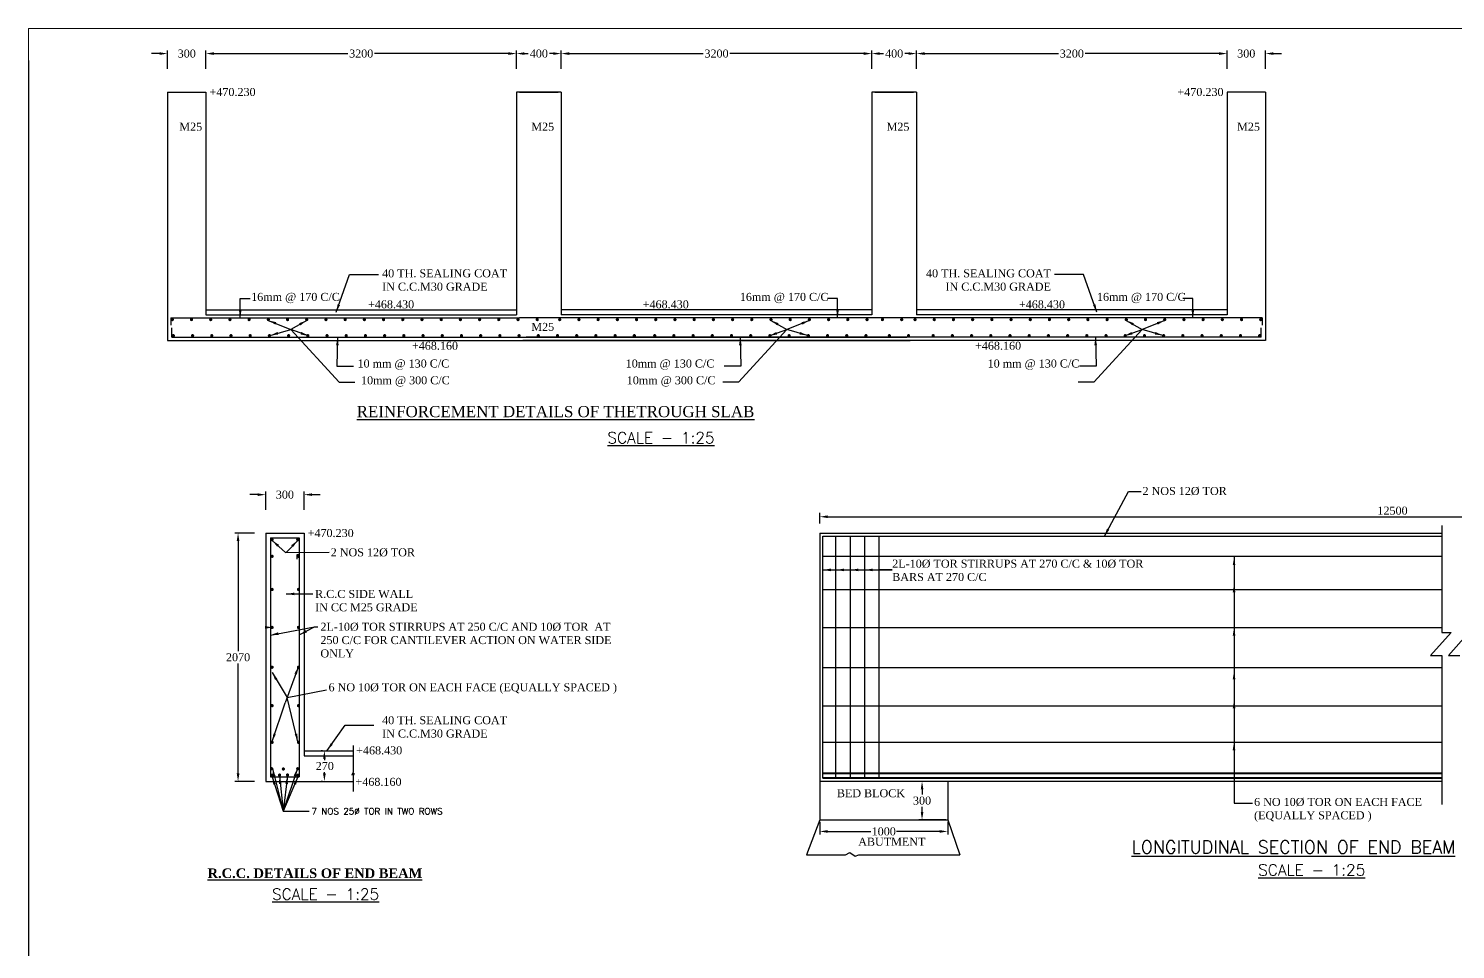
# Model space of a CAD drawing. Header units: millimetres. Extents: x 80 to 6605, y -565 to 2491.
# Drawn here: x 5589.1 to 6034.9, y -252.3 to 35.4 of the extents above; entities that cross this region are included whole.
import ezdxf

# ---------------------------------------------------------------- set-up
doc = ezdxf.new("R2010")
doc.units = ezdxf.units.MM
doc.layers.add('border', color=7, linetype='Continuous')
doc.styles.add('ROMANT', font='romant')
doc.styles.add('SIMPLEX', font='simplex.shx')
doc.styles.get("Standard").update_dxf_attribs({"font": 'times.ttf', "height": 2.5})
doc.styles.add('TIMES NEW ROMAN', font='times.ttf')
doc.styles.add('TNR_2.5', font='times.ttf', dxfattribs={"height": 2.5})
doc.dimstyles.new('ISO-25', dxfattribs={"dimtxt": 2.5, "dimasz": 2.5, "dimexe": 1.25, "dimexo": 0.625, "dimtad": 1, "dimlfac": 25, "dimtxsty": 'Standard', "dimcen": 2.5, "dimadec": 0, "dimazin": 0, "dimtfac": 1, "dimtmove": 0, "dimatfit": 3, "dimfxl": 1, "dimarcsym": 0})
doc.dimstyles.new('STYLE_ESH', dxfattribs={"dimtxt": 2.5, "dimasz": 2.5, "dimexe": 1, "dimexo": 0.625, "dimtad": 0, "dimtih": 1, "dimtoh": 1, "dimdec": 0, "dimlfac": 100, "dimzin": 9, "dimdsep": 46, "dimtxsty": 'TNR_2.5', "dimcen": 2.5, "dimadec": 0, "dimazin": 2, "dimtfac": 1, "dimtdec": 0, "dimtofl": 0, "dimtmove": 2, "dimatfit": 3, "dimfxl": 1, "dimarcsym": 0})

# ---------------------------------------------------------------- blocks, each defined once
blk = doc.blocks.new('*D170')
at = {"color": 0, "lineweight": -2, "transparency": 16777216}
for p, q in [((5836.28, -119.25), (5836.28, -115.85)), ((6194.18, -119.25), (6194.18, -115.85)), ((5838.78, -117.1), (6191.68, -117.1))]:
    blk.add_line(p, q, dxfattribs=at)
at = {"color": 0, "transparency": 16777216}
for points in [[(5838.78, -116.68), (5838.78, -117.51), (5836.28, -117.1)], [(6191.68, -116.68), (6191.68, -117.51), (6194.18, -117.1)]]:
    blk.add_solid(points, dxfattribs=at)
at = {"layer": 'Defpoints', "color": 0, "transparency": 16777216}
for p in [(5836.28, -119.88), (6194.18, -117.1), (6194.18, -119.88)]:
    blk.add_point(p, dxfattribs=at)
at = {"color": 0, "transparency": 16777216, "insert": (6015.23, -115.2), "char_height": 2.5, "attachment_point": 5}
blk.add_mtext('12500', dxfattribs=at)
blk = doc.blocks.new('*D186')
at = {"color": 0, "lineweight": -2, "transparency": 16777216}
for p, q in [((5630.04, 27.6), (5627.54, 27.6)), ((5632.54, 22.89), (5632.54, 28.6)), ((5644.54, 22.89), (5644.54, 28.6)), ((5647.04, 27.6), (5649.54, 27.6))]:
    blk.add_line(p, q, dxfattribs=at)
at = {"color": 0, "transparency": 16777216}
for points in [[(5630.04, 28.02), (5630.04, 27.19), (5632.54, 27.6)], [(5647.04, 28.02), (5647.04, 27.19), (5644.54, 27.6)]]:
    blk.add_solid(points, dxfattribs=at)
at = {"layer": 'Defpoints', "color": 0, "transparency": 16777216}
for p in [(5644.54, 27.6), (5632.54, 22.27), (5644.54, 22.27)]:
    blk.add_point(p, dxfattribs=at)
at = {"color": 0, "transparency": 16777216, "insert": (5638.54, 27.6), "char_height": 2.5, "attachment_point": 5, "style": 'TNR_2.5'}
blk.add_mtext('300', dxfattribs=at)
blk = doc.blocks.new('*D187')
at = {"color": 0, "lineweight": -2, "transparency": 16777216}
for p, q in [((5644.54, 22.89), (5644.54, 28.6)), ((5647.04, 27.6), (5688.87, 27.6)), ((5739.04, 27.6), (5697.22, 27.6)), ((5741.54, 22.89), (5741.54, 28.6))]:
    blk.add_line(p, q, dxfattribs=at)
at = {"color": 0, "transparency": 16777216}
for points in [[(5647.04, 28.02), (5647.04, 27.19), (5644.54, 27.6)], [(5739.04, 28.02), (5739.04, 27.19), (5741.54, 27.6)]]:
    blk.add_solid(points, dxfattribs=at)
at = {"layer": 'Defpoints', "color": 0, "transparency": 16777216}
for p in [(5741.54, 27.6), (5644.54, 22.27), (5741.54, 22.27)]:
    blk.add_point(p, dxfattribs=at)
at = {"color": 0, "transparency": 16777216, "insert": (5693.04, 27.6), "char_height": 2.5, "attachment_point": 5, "style": 'TNR_2.5'}
blk.add_mtext('3200', dxfattribs=at)
blk = doc.blocks.new('*D188')
at = {"color": 0, "lineweight": -2, "transparency": 16777216}
for p, q in [((5741.54, 22.89), (5741.54, 28.6)), ((5744.04, 27.6), (5745.25, 27.6)), ((5753.04, 27.6), (5751.84, 27.6)), ((5755.54, 22.89), (5755.54, 28.6))]:
    blk.add_line(p, q, dxfattribs=at)
at = {"color": 0, "transparency": 16777216}
for points in [[(5744.04, 28.02), (5744.04, 27.19), (5741.54, 27.6)], [(5753.04, 28.02), (5753.04, 27.19), (5755.54, 27.6)]]:
    blk.add_solid(points, dxfattribs=at)
at = {"layer": 'Defpoints', "color": 0, "transparency": 16777216}
for p in [(5755.54, 27.6), (5741.54, 22.27), (5755.54, 22.27)]:
    blk.add_point(p, dxfattribs=at)
at = {"color": 0, "transparency": 16777216, "insert": (5748.54, 27.6), "char_height": 2.5, "attachment_point": 5, "style": 'TNR_2.5'}
blk.add_mtext('400', dxfattribs=at)
blk = doc.blocks.new('*D189')
at = {"color": 0, "lineweight": -2, "transparency": 16777216}
for p, q in [((5755.54, 22.89), (5755.54, 28.6)), ((5758.04, 27.6), (5799.87, 27.6)), ((5850.04, 27.6), (5808.22, 27.6)), ((5852.54, 22.89), (5852.54, 28.6))]:
    blk.add_line(p, q, dxfattribs=at)
at = {"color": 0, "transparency": 16777216}
for points in [[(5758.04, 28.02), (5758.04, 27.19), (5755.54, 27.6)], [(5850.04, 28.02), (5850.04, 27.19), (5852.54, 27.6)]]:
    blk.add_solid(points, dxfattribs=at)
at = {"layer": 'Defpoints', "color": 0, "transparency": 16777216}
for p in [(5852.54, 27.6), (5755.54, 22.27), (5852.54, 22.27)]:
    blk.add_point(p, dxfattribs=at)
at = {"color": 0, "transparency": 16777216, "insert": (5804.04, 27.6), "char_height": 2.5, "attachment_point": 5, "style": 'TNR_2.5'}
blk.add_mtext('3200', dxfattribs=at)
blk = doc.blocks.new('*D190')
at = {"color": 0, "lineweight": -2, "transparency": 16777216}
for p, q in [((5660.7, -110.2), (5658.2, -110.2)), ((5663.2, -114.91), (5663.2, -109.2)), ((5675.2, -114.91), (5675.2, -109.2)), ((5677.7, -110.2), (5680.2, -110.2))]:
    blk.add_line(p, q, dxfattribs=at)
at = {"color": 0, "transparency": 16777216}
for points in [[(5660.7, -109.78), (5660.7, -110.61), (5663.2, -110.2)], [(5677.7, -109.78), (5677.7, -110.61), (5675.2, -110.2)]]:
    blk.add_solid(points, dxfattribs=at)
at = {"layer": 'Defpoints', "color": 0, "transparency": 16777216}
for p in [(5675.2, -110.2), (5663.2, -115.53), (5675.2, -115.53)]:
    blk.add_point(p, dxfattribs=at)
at = {"color": 0, "transparency": 16777216, "insert": (5669.2, -110.2), "char_height": 2.5, "attachment_point": 5, "style": 'TNR_2.5'}
blk.add_mtext('300', dxfattribs=at)
blk = doc.blocks.new('*D191')
at = {"color": 0, "lineweight": -2, "transparency": 16777216}
for p, q in [((5680.92, -190.2), (5680.54, -190.2)), ((5681.54, -192.7), (5681.54, -193.1)), ((5680.92, -199.8), (5680.54, -199.8)), ((5681.54, -197.3), (5681.54, -196.9))]:
    blk.add_line(p, q, dxfattribs=at)
at = {"color": 0, "transparency": 16777216}
for points in [[(5681.12, -192.7), (5681.96, -192.7), (5681.54, -190.2)], [(5681.12, -197.3), (5681.96, -197.3), (5681.54, -199.8)]]:
    blk.add_solid(points, dxfattribs=at)
at = {"layer": 'Defpoints', "color": 0, "transparency": 16777216}
for p in [(5681.54, -190.2), (5681.54, -199.8), (5681.54, -199.8)]:
    blk.add_point(p, dxfattribs=at)
at = {"color": 0, "transparency": 16777216, "insert": (5681.66, -195), "char_height": 2.5, "attachment_point": 5, "style": 'TNR_2.5'}
blk.add_mtext('270', dxfattribs=at)
blk = doc.blocks.new('*D192')
at = {"color": 0, "lineweight": -2, "transparency": 16777216}
for p, q in [((5659.72, -122.2), (5653.57, -122.2)), ((5654.57, -124.7), (5654.57, -159.1)), ((5654.57, -197.3), (5654.57, -162.9)), ((5659.72, -199.8), (5653.57, -199.8))]:
    blk.add_line(p, q, dxfattribs=at)
at = {"color": 0, "transparency": 16777216}
for points in [[(5654.15, -124.7), (5654.99, -124.7), (5654.57, -122.2)], [(5654.15, -197.3), (5654.99, -197.3), (5654.57, -199.8)]]:
    blk.add_solid(points, dxfattribs=at)
at = {"layer": 'Defpoints', "color": 0, "transparency": 16777216}
for p in [(5660.34, -122.2), (5654.57, -199.8), (5660.34, -199.8)]:
    blk.add_point(p, dxfattribs=at)
at = {"color": 0, "transparency": 16777216, "insert": (5654.57, -161), "char_height": 2.5, "attachment_point": 5, "style": 'TNR_2.5'}
blk.add_mtext('2070', dxfattribs=at)
blk = doc.blocks.new('*D193')
at = {"color": 0, "lineweight": -2, "transparency": 16777216}
for p, q in [((5836.28, -212.43), (5836.28, -216.42)), ((5876.28, -212.43), (5876.28, -216.42)), ((5838.78, -215.42), (5852.25, -215.42)), ((5873.78, -215.42), (5860.32, -215.42))]:
    blk.add_line(p, q, dxfattribs=at)
at = {"color": 0, "transparency": 16777216}
for points in [[(5838.78, -215), (5838.78, -215.83), (5836.28, -215.42)], [(5873.78, -215), (5873.78, -215.83), (5876.28, -215.42)]]:
    blk.add_solid(points, dxfattribs=at)
at = {"layer": 'Defpoints', "color": 0, "transparency": 16777216}
for p in [(5836.28, -211.8), (5876.28, -211.8), (5836.28, -215.42)]:
    blk.add_point(p, dxfattribs=at)
at = {"color": 0, "transparency": 16777216, "insert": (5856.28, -215.42), "char_height": 2.5, "attachment_point": 5, "style": 'TNR_2.5'}
blk.add_mtext('1000', dxfattribs=at)
blk = doc.blocks.new('*D194')
at = {"color": 0, "lineweight": -2, "transparency": 16777216}
for p, q in [((5875.66, -199.8), (5867.25, -199.8)), ((5868.25, -202.3), (5868.25, -203.91)), ((5868.25, -209.3), (5868.25, -207.7)), ((5875.66, -211.8), (5867.25, -211.8))]:
    blk.add_line(p, q, dxfattribs=at)
at = {"color": 0, "transparency": 16777216}
for points in [[(5867.84, -202.3), (5868.67, -202.3), (5868.25, -199.8)], [(5867.84, -209.3), (5868.67, -209.3), (5868.25, -211.8)]]:
    blk.add_solid(points, dxfattribs=at)
at = {"layer": 'Defpoints', "color": 0, "transparency": 16777216}
for p in [(5876.28, -199.8), (5868.25, -211.8), (5876.28, -211.8)]:
    blk.add_point(p, dxfattribs=at)
at = {"color": 0, "transparency": 16777216, "insert": (5868.25, -205.8), "char_height": 2.5, "attachment_point": 5, "style": 'TNR_2.5'}
blk.add_mtext('300', dxfattribs=at)
blk = doc.blocks.new('*D232')
at = {"color": 0, "lineweight": -2, "transparency": 16777216}
for p, q in [((5852.54, 22.89), (5852.54, 28.6)), ((5855.04, 27.6), (5856.25, 27.6)), ((5864.04, 27.6), (5862.84, 27.6)), ((5866.54, 22.89), (5866.54, 28.6))]:
    blk.add_line(p, q, dxfattribs=at)
at = {"color": 0, "transparency": 16777216}
for points in [[(5855.04, 28.02), (5855.04, 27.19), (5852.54, 27.6)], [(5864.04, 28.02), (5864.04, 27.19), (5866.54, 27.6)]]:
    blk.add_solid(points, dxfattribs=at)
at = {"layer": 'Defpoints', "color": 0, "transparency": 16777216}
for p in [(5866.54, 27.6), (5852.54, 22.27), (5866.54, 22.27)]:
    blk.add_point(p, dxfattribs=at)
at = {"color": 0, "transparency": 16777216, "insert": (5859.54, 27.6), "char_height": 2.5, "attachment_point": 5, "style": 'TNR_2.5'}
blk.add_mtext('400', dxfattribs=at)
blk = doc.blocks.new('*D233')
at = {"color": 0, "lineweight": -2, "transparency": 16777216}
for p, q in [((5961.04, 27.6), (5958.54, 27.6)), ((5963.54, 22.89), (5963.54, 28.6)), ((5975.54, 22.89), (5975.54, 28.6)), ((5978.04, 27.6), (5980.54, 27.6))]:
    blk.add_line(p, q, dxfattribs=at)
at = {"color": 0, "transparency": 16777216}
for points in [[(5961.04, 28.02), (5961.04, 27.19), (5963.54, 27.6)], [(5978.04, 28.02), (5978.04, 27.19), (5975.54, 27.6)]]:
    blk.add_solid(points, dxfattribs=at)
at = {"layer": 'Defpoints', "color": 0, "transparency": 16777216}
for p in [(5963.54, 27.6), (5963.54, 22.27), (5975.54, 22.27)]:
    blk.add_point(p, dxfattribs=at)
at = {"color": 0, "transparency": 16777216, "insert": (5969.54, 27.6), "char_height": 2.5, "attachment_point": 5, "style": 'TNR_2.5'}
blk.add_mtext('300', dxfattribs=at)
blk = doc.blocks.new('*D234')
at = {"color": 0, "lineweight": -2, "transparency": 16777216}
for p, q in [((5866.54, 22.89), (5866.54, 28.6)), ((5869.04, 27.6), (5910.87, 27.6)), ((5961.04, 27.6), (5919.22, 27.6)), ((5963.54, 22.89), (5963.54, 28.6))]:
    blk.add_line(p, q, dxfattribs=at)
at = {"color": 0, "transparency": 16777216}
for points in [[(5869.04, 28.02), (5869.04, 27.19), (5866.54, 27.6)], [(5961.04, 28.02), (5961.04, 27.19), (5963.54, 27.6)]]:
    blk.add_solid(points, dxfattribs=at)
at = {"layer": 'Defpoints', "color": 0, "transparency": 16777216}
for p in [(5866.54, 27.6), (5866.54, 22.27), (5963.54, 22.27)]:
    blk.add_point(p, dxfattribs=at)
at = {"color": 0, "transparency": 16777216, "insert": (5915.04, 27.6), "char_height": 2.5, "attachment_point": 5, "style": 'TNR_2.5'}
blk.add_mtext('3200', dxfattribs=at)

msp = doc.modelspace()

# ---------------------------------------------------------------- linework, layer by layer
at = {"color": 0}
for p, q in [((5589.115, 25.4283), (5589.115, -564.5717)), ((5632.54469, 15.59539), (5632.54469, -62.00461)), ((5632.54469, 15.59539), (5644.54469, 15.59539)), ((5644.54469, 15.59539), (5644.54469, -54.00461)), ((5755.54469, 15.59539), (5741.54469, 15.59539)), ((5741.54469, 15.59539), (5741.54469, -54.00461)), ((5742.54469, 15.59539), (5754.54469, 15.59539)), ((5755.54469, 15.59539), (5755.54469, -54.00461)), ((5866.54469, 15.59539), (5852.54469, 15.59539)), ((5852.54469, 15.59539), (5852.54469, -54.00461)), ((5853.54469, 15.59539), (5865.54469, 15.59539)), ((5866.54469, 15.59539), (5866.54469, -54.00461)), ((5975.54469, 15.59539), (5963.54469, 15.59539)), ((5963.54469, 15.59539), (5963.54469, -54.00461)), ((5975.54469, 15.59539), (5975.54469, -62.00461)), ((5644.54469, -52.40461), (5741.54469, -52.40461)), ((5852.54469, -52.40461), (5755.54469, -52.40461)), ((5963.54469, -52.40461), (5866.54469, -52.40461)), ((5633.54469, -55.00461), (5742.54469, -55.00461)), ((5633.54469, -55.00461), (5633.54469, -57.22765)), ((5644.54469, -54.00461), (5741.54469, -54.00461)), ((5865.54469, -55.00461), (5742.54469, -55.00461)), ((5852.54469, -54.00461), (5755.54469, -54.00461)), ((5974.54469, -55.00461), (5865.54469, -55.00461)), ((5963.54469, -54.00461), (5866.54469, -54.00461)), ((5974.54469, -55.00461), (5974.54469, -57.22765)), ((5632.54469, -62.00461), (5864.54469, -62.00461)), ((5633.87139, -61.00461), (5633.87139, -58.09967)), ((5633.87139, -61.00461), (5863.54469, -61.00461)), ((5975.54469, -62.00461), (5743.54469, -62.00461)), ((5974.21798, -61.00461), (5744.54469, -61.00461)), ((5974.21798, -61.00461), (5974.21798, -58.09967)), ((5686.13055, -75.07793), (5691.02891, -75.07793)), ((5810.95882, -75.07793), (5806.06046, -75.07793)), ((5921.95882, -75.07793), (5917.06046, -75.07793)), ((6030.6693, -119.80071), (6030.6693, -153.2331)), ((5663.1971, -122.20442), (5663.1971, -199.80442)), ((5663.1971, -122.20442), (5675.1971, -122.20442)), ((5664.6971, -123.70442), (5673.6971, -123.70442)), ((5664.6971, -123.70442), (5664.6971, -198.30442)), ((5673.6971, -123.70442), (5673.6971, -198.30442)), ((5675.1971, -122.20442), (5675.1971, -191.80442)), ((5836.28104, -122.20442), (6030.6693, -122.20442)), ((5836.28104, -122.20442), (6030.6693, -122.20442)), ((5836.28104, -122.20442), (5836.28104, -199.80442)), ((5837.28104, -123.20442), (6030.6693, -123.20442)), ((5837.28104, -198.80442), (5837.28104, -123.20442)), ((5841.36217, -198.80442), (5841.36217, -123.20442)), ((5845.86217, -198.80442), (5845.86217, -123.20442)), ((5850.36217, -198.80442), (5850.36217, -123.20442)), ((5854.86217, -198.80442), (5854.86217, -123.20442)), ((5673.67905, -128.96927), (5672.95566, -128.96927)), ((5672.95566, -128.96927), (5672.95566, -130.36885)), ((5837.28104, -129.46455), (6030.6693, -129.46455)), ((5837.28104, -139.86553), (6030.6693, -139.86553)), ((5837.28104, -151.72345), (6030.6693, -151.72345)), ((6033.52753, -153.2331), (6027.13856, -160.45719)), ((6030.6693, -153.2331), (6033.52753, -153.2331)), ((6039.11372, -153.2331), (6032.72475, -160.45719)), ((6027.13856, -160.45719), (6030.6693, -160.45719)), ((6030.6693, -160.45719), (6030.6693, -207.04796)), ((6032.72475, -160.45719), (6036.25549, -160.45719)), ((5837.28104, -164.15201), (6030.6693, -164.15201)), ((5837.28104, -176.13136), (6030.6693, -176.13136)), ((5675.1971, -190.20442), (5690.50029, -190.20442)), ((5690.50029, -188.52342), (5690.50029, -196.96966)), ((5837.28104, -187.57592), (6030.6693, -187.57592)), ((5675.1971, -191.80442), (5690.50029, -191.80442)), ((5663.1971, -199.80442), (5690.53486, -199.80442)), ((5664.6971, -198.30442), (5673.6971, -198.30442)), ((5690.50029, -196.96966), (5690.07495, -197.69307)), ((5690.07495, -197.69307), (5690.88863, -197.30433)), ((5690.88863, -197.30433), (5690.53486, -198.08181)), ((5690.53486, -198.08181), (5690.53486, -202.97618)), ((5836.28104, -199.80442), (5836.28104, -211.80442)), ((6030.6693, -199.80442), (5836.28104, -199.80442)), ((5876.28104, -199.80442), (5876.28104, -211.80442)), ((5836.28104, -211.80442), (5832.12174, -222.68521)), ((5836.28104, -211.80442), (5876.28104, -211.80442)), ((5862.64511, -211.80442), (5870.31959, -211.80442)), ((5876.28104, -211.80442), (5880.01876, -222.68521)), ((5832.12174, -222.68521), (5844.38772, -222.68521)), ((5844.38772, -222.68521), (5845.72056, -222.01344)), ((5845.72056, -222.01344), (5847.32566, -223.12092)), ((5847.32566, -223.12092), (5848.51923, -222.68521)), ((5848.51923, -222.68521), (5880.01876, -222.68521))]:
    msp.add_line(p, q, dxfattribs=at)
at = {"color": 0, "lineweight": 40}
for p, q in [((6030.6693, -197.30442), (5837.28104, -197.30442)), ((6030.6693, -198.80442), (5837.28104, -198.80442))]:
    msp.add_line(p, q, dxfattribs=at)
at = {"color": 0, "ltscale": 0.5}
msp.add_line((5668.70759, -209.12495), (5676.79222, -209.12495), dxfattribs=at)
at = {"color": 0}
for points, const_width in [([(5633.77783, -55.50475, 1), (5634.27783, -55.50475, 1)], 0.5), ([(5639.77783, -55.50475, 1), (5640.27783, -55.50475, 1)], 0.5), ([(5645.77783, -55.50475, 1), (5646.27783, -55.50475, 1)], 0.5), ([(5651.77783, -55.50475, 1), (5652.27783, -55.50475, 1)], 0.5), ([(5657.77783, -55.50475, 1), (5658.27783, -55.50475, 1)], 0.5), ([(5663.77783, -55.50475, 1), (5664.27783, -55.50475, 1)], 0.5), ([(5669.77783, -55.50475, 1), (5670.27783, -55.50475, 1)], 0.5), ([(5675.77783, -55.50475, 1), (5676.27783, -55.50475, 1)], 0.5), ([(5681.77783, -55.50475, 1), (5682.27783, -55.50475, 1)], 0.5), ([(5687.77783, -55.50475, 1), (5688.27783, -55.50475, 1)], 0.5), ([(5693.77783, -55.50475, 1), (5694.27783, -55.50475, 1)], 0.5), ([(5699.77783, -55.50475, 1), (5700.27783, -55.50475, 1)], 0.5), ([(5705.77783, -55.50475, 1), (5706.27783, -55.50475, 1)], 0.5), ([(5711.77783, -55.50475, 1), (5712.27783, -55.50475, 1)], 0.5), ([(5717.77783, -55.50475, 1), (5718.27783, -55.50475, 1)], 0.5), ([(5723.77783, -55.50475, 1), (5724.27783, -55.50475, 1)], 0.5), ([(5729.77783, -55.50475, 1), (5730.27783, -55.50475, 1)], 0.5), ([(5735.77783, -55.50475, 1), (5736.27783, -55.50475, 1)], 0.5), ([(5741.77783, -55.50475, 1), (5742.27783, -55.50475, 1)], 0.5), ([(5747.77783, -55.50475, 1), (5748.27783, -55.50475, 1)], 0.5), ([(5755.31155, -55.50475, -1), (5754.81155, -55.50475, -1)], 0.5), ([(5761.31155, -55.50475, -1), (5760.81155, -55.50475, -1)], 0.5), ([(5767.31155, -55.50475, -1), (5766.81155, -55.50475, -1)], 0.5), ([(5773.31155, -55.50475, -1), (5772.81155, -55.50475, -1)], 0.5), ([(5779.31155, -55.50475, -1), (5778.81155, -55.50475, -1)], 0.5), ([(5785.31155, -55.50475, -1), (5784.81155, -55.50475, -1)], 0.5), ([(5791.31155, -55.50475, -1), (5790.81155, -55.50475, -1)], 0.5), ([(5797.31155, -55.50475, -1), (5796.81155, -55.50475, -1)], 0.5), ([(5803.31155, -55.50475, -1), (5802.81155, -55.50475, -1)], 0.5), ([(5809.31155, -55.50475, -1), (5808.81155, -55.50475, -1)], 0.5), ([(5815.31155, -55.50475, -1), (5814.81155, -55.50475, -1)], 0.5), ([(5821.31155, -55.50475, -1), (5820.81155, -55.50475, -1)], 0.5), ([(5827.31155, -55.50475, -1), (5826.81155, -55.50475, -1)], 0.5), ([(5833.31155, -55.50475, -1), (5832.81155, -55.50475, -1)], 0.5), ([(5839.31155, -55.50475, -1), (5838.81155, -55.50475, -1)], 0.5), ([(5845.31155, -55.50475, -1), (5844.81155, -55.50475, -1)], 0.5), ([(5851.31155, -55.50475, -1), (5850.81155, -55.50475, -1)], 0.5), ([(5856.13966, -55.50475, -1), (5855.63966, -55.50475, -1)], 0.5), ([(5862.13966, -55.50475, -1), (5861.63966, -55.50475, -1)], 0.5), ([(5866.31155, -55.50475, -1), (5865.81155, -55.50475, -1)], 0.5), ([(5872.31155, -55.50475, -1), (5871.81155, -55.50475, -1)], 0.5), ([(5878.31155, -55.50475, -1), (5877.81155, -55.50475, -1)], 0.5), ([(5884.31155, -55.50475, -1), (5883.81155, -55.50475, -1)], 0.5), ([(5890.31155, -55.50475, -1), (5889.81155, -55.50475, -1)], 0.5), ([(5896.31155, -55.50475, -1), (5895.81155, -55.50475, -1)], 0.5), ([(5902.31155, -55.50475, -1), (5901.81155, -55.50475, -1)], 0.5), ([(5908.31155, -55.50475, -1), (5907.81155, -55.50475, -1)], 0.5), ([(5914.31155, -55.50475, -1), (5913.81155, -55.50475, -1)], 0.5), ([(5920.31155, -55.50475, -1), (5919.81155, -55.50475, -1)], 0.5), ([(5926.31155, -55.50475, -1), (5925.81155, -55.50475, -1)], 0.5), ([(5932.31155, -55.50475, -1), (5931.81155, -55.50475, -1)], 0.5), ([(5938.31155, -55.50475, -1), (5937.81155, -55.50475, -1)], 0.5), ([(5944.31155, -55.50475, -1), (5943.81155, -55.50475, -1)], 0.5), ([(5950.31155, -55.50475, -1), (5949.81155, -55.50475, -1)], 0.5), ([(5956.31155, -55.50475, -1), (5955.81155, -55.50475, -1)], 0.5), ([(5962.31155, -55.50475, -1), (5961.81155, -55.50475, -1)], 0.5), ([(5968.31155, -55.50475, -1), (5967.81155, -55.50475, -1)], 0.5), ([(5974.31155, -55.50475, -1), (5973.81155, -55.50475, -1)], 0.5), ([(5634.11273, -60.52443, 1), (5634.61273, -60.52443, 1)], 0.5), ([(5640.11273, -60.52443, 1), (5640.61273, -60.52443, 1)], 0.5), ([(5646.11273, -60.52443, 1), (5646.61273, -60.52443, 1)], 0.5), ([(5652.11273, -60.52443, 1), (5652.61273, -60.52443, 1)], 0.5), ([(5658.11273, -60.52443, 1), (5658.61273, -60.52443, 1)], 0.5), ([(5664.11273, -60.52443, 1), (5664.61273, -60.52443, 1)], 0.5), ([(5670.11273, -60.52443, 1), (5670.61273, -60.52443, 1)], 0.5), ([(5676.11273, -60.52443, 1), (5676.61273, -60.52443, 1)], 0.5), ([(5682.11273, -60.52443, 1), (5682.61273, -60.52443, 1)], 0.5), ([(5688.11273, -60.52443, 1), (5688.61273, -60.52443, 1)], 0.5), ([(5694.11273, -60.52443, 1), (5694.61273, -60.52443, 1)], 0.5), ([(5700.11273, -60.52443, 1), (5700.61273, -60.52443, 1)], 0.5), ([(5706.11273, -60.52443, 1), (5706.61273, -60.52443, 1)], 0.5), ([(5712.11273, -60.52443, 1), (5712.61273, -60.52443, 1)], 0.5), ([(5718.11273, -60.52443, 1), (5718.61273, -60.52443, 1)], 0.5), ([(5724.11273, -60.52443, 1), (5724.61273, -60.52443, 1)], 0.5), ([(5724.46354, -60.84053, 1), (5724.71354, -60.84053, 1)], 0.25), ([(5730.11273, -60.52443, 1), (5730.61273, -60.52443, 1)], 0.5), ([(5736.11273, -60.52443, 1), (5736.61273, -60.52443, 1)], 0.5), ([(5742.11273, -60.52443, 1), (5742.61273, -60.52443, 1)], 0.5), ([(5748.11273, -60.52443, 1), (5748.61273, -60.52443, 1)], 0.5), ([(5748.32712, -60.78314, 1), (5748.57712, -60.78314, 1)], 0.25), ([(5748.76225, -60.78314, -1), (5748.51225, -60.78314, -1)], 0.25), ([(5754.11273, -60.52443, 1), (5754.61273, -60.52443, 1)], 0.5), ([(5760.11273, -60.52443, 1), (5760.61273, -60.52443, 1)], 0.5), ([(5766.11273, -60.52443, 1), (5766.61273, -60.52443, 1)], 0.5), ([(5772.11273, -60.52443, 1), (5772.61273, -60.52443, 1)], 0.5), ([(5772.62583, -60.84053, -1), (5772.37583, -60.84053, -1)], 0.25), ([(5778.11273, -60.52443, 1), (5778.61273, -60.52443, 1)], 0.5), ([(5784.97664, -60.52443, -1), (5784.47664, -60.52443, -1)], 0.5), ([(5790.97664, -60.52443, -1), (5790.47664, -60.52443, -1)], 0.5), ([(5796.97664, -60.52443, -1), (5796.47664, -60.52443, -1)], 0.5), ([(5802.97664, -60.52443, -1), (5802.47664, -60.52443, -1)], 0.5), ([(5808.97664, -60.52443, -1), (5808.47664, -60.52443, -1)], 0.5), ([(5814.97664, -60.52443, -1), (5814.47664, -60.52443, -1)], 0.5), ([(5820.97664, -60.52443, -1), (5820.47664, -60.52443, -1)], 0.5), ([(5826.97664, -60.52443, -1), (5826.47664, -60.52443, -1)], 0.5), ([(5832.97664, -60.52443, -1), (5832.47664, -60.52443, -1)], 0.5), ([(5838.97664, -60.52443, -1), (5838.47664, -60.52443, -1)], 0.5), ([(5844.97664, -60.52443, -1), (5844.47664, -60.52443, -1)], 0.5), ([(5850.97664, -60.52443, -1), (5850.47664, -60.52443, -1)], 0.5), ([(5858.29107, -60.52443, -1), (5857.79107, -60.52443, -1)], 0.5), ([(5864.29107, -60.52443, -1), (5863.79107, -60.52443, -1)], 0.5), ([(5871.97664, -60.52443, -1), (5871.47664, -60.52443, -1)], 0.5), ([(5877.97664, -60.52443, -1), (5877.47664, -60.52443, -1)], 0.5), ([(5883.97664, -60.52443, -1), (5883.47664, -60.52443, -1)], 0.5), ([(5883.62583, -60.84053, -1), (5883.37583, -60.84053, -1)], 0.25), ([(5889.97664, -60.52443, -1), (5889.47664, -60.52443, -1)], 0.5), ([(5895.97664, -60.52443, -1), (5895.47664, -60.52443, -1)], 0.5), ([(5901.97664, -60.52443, -1), (5901.47664, -60.52443, -1)], 0.5), ([(5907.97664, -60.52443, -1), (5907.47664, -60.52443, -1)], 0.5), ([(5913.97664, -60.52443, -1), (5913.47664, -60.52443, -1)], 0.5), ([(5919.97664, -60.52443, -1), (5919.47664, -60.52443, -1)], 0.5), ([(5925.97664, -60.52443, -1), (5925.47664, -60.52443, -1)], 0.5), ([(5931.97664, -60.52443, -1), (5931.47664, -60.52443, -1)], 0.5), ([(5937.97664, -60.52443, -1), (5937.47664, -60.52443, -1)], 0.5), ([(5943.97664, -60.52443, -1), (5943.47664, -60.52443, -1)], 0.5), ([(5949.97664, -60.52443, -1), (5949.47664, -60.52443, -1)], 0.5), ([(5955.97664, -60.52443, -1), (5955.47664, -60.52443, -1)], 0.5), ([(5961.97664, -60.52443, -1), (5961.47664, -60.52443, -1)], 0.5), ([(5967.97664, -60.52443, -1), (5967.47664, -60.52443, -1)], 0.5), ([(5973.97664, -60.52443, -1), (5973.47664, -60.52443, -1)], 0.5), ([(5665.20573, -124.50848, 1), (5665.20573, -124.00848, 1)], 0.5), ([(5673.19872, -124.50848, 1), (5673.19872, -124.00848, 1)], 0.5), ([(5665.20573, -129.71455, 1), (5665.20573, -129.21455, 1)], 0.5), ([(5673.4471, -129.71455, 1), (5673.4471, -129.21455, 1)], 0.5), ([(5665.20573, -140.05465, 1), (5665.20573, -139.55465, 1)], 0.5), ([(5673.4471, -140.05465, 1), (5673.4471, -139.55465, 1)], 0.5), ([(5665.20573, -151.92171, 1), (5665.20573, -151.42171, 1)], 0.5), ([(5673.4471, -151.92171, 1), (5673.4471, -151.42171, 1)], 0.5), ([(5665.20573, -164.37444, 1), (5665.20573, -163.87444, 1)], 0.5), ([(5673.4471, -164.37444, 1), (5673.4471, -163.87444, 1)], 0.5), ([(5665.20573, -176.36367, 1), (5665.20573, -175.86367, 1)], 0.5), ([(5673.4471, -176.36367, 1), (5673.4471, -175.86367, 1)], 0.5), ([(5665.20573, -187.82474, 1), (5665.20573, -187.32474, 1)], 0.5), ([(5673.4471, -187.82474, 1), (5673.4471, -187.32474, 1)], 0.5), ([(5665.09702, -196.07163, 1), (5665.09702, -195.57163, 1)], 0.5), ([(5668.72216, -196.1568, 1), (5668.72216, -195.6568, 1)], 0.5), ([(5673.21487, -196.07163, 1), (5673.21487, -195.57163, 1)], 0.5), ([(5665.17664, -198.0705, 1), (5665.17664, -197.5705, 1)], 0.5), ([(5667.52488, -198.05489, 1), (5667.52488, -197.55489, 1)], 0.5), ([(5670.02327, -198.02755, 1), (5670.02327, -197.52755, 1)], 0.5), ([(5673.24586, -198.08407, 1), (5673.24586, -197.58407, 1)], 0.5)]:
    msp.add_lwpolyline(points, format="xyb", close=True, dxfattribs=dict(at, const_width=const_width))
msp.add_lwpolyline([(5843.86217, -133.71023), (5850.36217, -133.71023), (5854.86217, -133.71023)], dxfattribs=at)
at = {"layer": 'border', "color": 0, "lineweight": 5}
for p, q in [((6449.115, 35.4283), (5589.115, 35.4283)), ((5589.115, 35.4283), (5589.115, -564.5717))]:
    msp.add_line(p, q, dxfattribs=at)

# ---------------------------------------------------------------- texts
at = {"color": 0}
for s, p in [('16mm @ 170 C/C', (5658.66499, -49.65795)), ('16mm @ 170 C/C', (5811.32296, -49.65795)), ('16mm @ 170 C/C', (5922.8959, -49.65795)), ('10 mm @ 130 C/C', (5691.8952, -70.47218)), ('10mm @ 130 C/C', (5775.67036, -70.47218)), ('10 mm @ 130 C/C', (5888.74284, -70.47218)), ('10mm @ 300 C/C', (5692.98948, -75.71113)), ('10mm @ 300 C/C', (5776.00466, -75.71113)), ('BED BLOCK', (5841.63851, -204.72471)), ('ABUTMENT', (5848.31364, -219.87777))]:
    msp.add_text(s, height=2.5, dxfattribs=at).set_placement(p)
for s, height, style, p in [('%%UREINFORCEMENT DETAILS OF THETROUGH SLAB', 3.5, 'TIMES NEW ROMAN', (5691.63033, -85.99042)), ('%%USCALE - 1:25', 3.5, 'ROMANT', (5769.97355, -94.16385)), ('%%ULONGITUDINAL SECTION OF END BEAM', 4, 'ROMANT', (5933.68277, -222.29364)), ('%%USCALE - 1:25', 3.5, 'ROMANT', (5973.26265, -229.20302)), ('%%USCALE - 1:25', 3.5, 'ROMANT', (5665.19234, -236.75942))]:
    msp.add_text(s, height=height, dxfattribs=dict(at, style=style)).set_placement(p)
at = {"color": 0, "char_height": 2.5}
for s, insert, width, attachment_point in [('+470.230', (5645.65058, 16.86101), 26.0851, 1), ('+470.230', (5962.43879, 16.86101), 26.0851, 3), (' M25', (5643.35975, 6.0133), 33.227, 3), (' M25', (5753.31453, 6.0133), 33.227, 3), (' M25', (5864.31453, 6.0133), 33.227, 3), (' M25', (5973.81408, 6.0133), 33.227, 3), ('40 TH. SEALING COAT\\PIN C.C.M30 GRADE ', (5699.58515, -39.79365), 90.9920635, 1), ('40 TH. SEALING COAT\\PIN C.C.M30 GRADE ', (5908.50422, -39.79365), 90.9920635, 3), ('+468.430', (5695.17577, -49.49429), 90.9920635, 1), ('+468.430', (5780.97557, -49.49429), 90.9920635, 1), ('+468.430', (5912.9136, -49.49429), 90.9920635, 3), (' M25', (5753.31453, -56.527), 33.227, 3), ('+468.160', (5708.88889, -62.41621), 26.0851, 1), ('+468.160', (5899.20049, -62.41621), 26.0851, 3), ('2 NOS 12%%C TOR', (5937.12144, -107.78903), 90.9920635, 1), ('+470.230', (5676.30299, -120.9388), 26.0851, 1), ('2 NOS 12%%C TOR', (5683.51725, -126.97102), 26.0851, 1), ('2L-10%%c TOR STIRRUPS AT 270 C/C & 10%%c TOR \\PBARS AT 270 C/C', (5858.9362, -130.50216), 90.9920635, 1), ('R.C.C SIDE WALL \\PIN CC M25 GRADE', (5678.64936, -139.96039), 44.8520478, 1), ('2L-10%%C TOR STIRRUPS AT 250 C/C AND 10%%C TOR  AT 250 C/C FOR CANTILEVER ACTION ON WATER SIDE ONLY', (5680.30212, -150.2132), 90.9920635, 1), ('6 NO 10%%c TOR ON EACH FACE (EQUALLY SPACED )', (5682.83971, -169.12617), 112.5587955, 1), ('40 TH. SEALING COAT\\PIN C.C.M30 GRADE ', (5699.58515, -179.41287), 90.9920635, 1), ('+468.430', (5691.45199, -188.83985), 26.0851, 1), ('+468.160', (5691.24275, -198.67027), 26.0851, 1), ('6 NO 10%%c TOR ON EACH FACE\\P(EQUALLY SPACED )', (5971.98459, -204.94495), 90.9920635, 1)]:
    msp.add_mtext(s, dxfattribs=dict(at, insert=insert, width=width, attachment_point=attachment_point))
at = {"color": 0, "insert": (5677.49895, -208.11635), "char_height": 2, "attachment_point": 1, "style": 'SIMPLEX'}
msp.add_mtext('7 NOS 25%%C TOR IN TWO ROWS', dxfattribs=at)
at = {"color": 0, "insert": (5645.03408, -226.96304), "char_height": 3, "attachment_point": 1}
msp.add_mtext('{\\fTimes New Roman|b1|i0|c0|p18;\\LR.C.C. DETAILS OF END BEAM}', dxfattribs=at)

# ---------------------------------------------------------------- dimensions: what is measured, and where the dimension line sits
at = {"color": 0}
for base, p1, p2, text, dimstyle, picture, middle in [((5644.54469, 27.60179), (5632.54469, 22.26961), (5644.54469, 22.26961), '300', 'STYLE_ESH', '*D186', (5638.54469, 27.60179)), ((5741.54469, 27.60179), (5644.54469, 22.26961), (5741.54469, 22.26961), '3200', 'STYLE_ESH', '*D187', (5693.04469, 27.60179)), ((5755.54469, 27.60179), (5741.54469, 22.26961), (5755.54469, 22.26961), '400', 'STYLE_ESH', '*D188', (5748.54469, 27.60179)), ((5852.54469, 27.60179), (5755.54469, 22.26961), (5852.54469, 22.26961), '3200', 'STYLE_ESH', '*D189', (5804.04469, 27.60179)), ((5866.54469, 27.60179), (5852.54469, 22.26961), (5866.54469, 22.26961), '400', 'STYLE_ESH', '*D232', (5859.54469, 27.60179)), ((5675.1971, -110.19802), (5663.1971, -115.53019), (5675.1971, -115.53019), '300', 'STYLE_ESH', '*D190', (5669.1971, -110.19802)), ((6194.1836, -117.09788), (5836.28104, -119.87556), (6194.1836, -119.87556), '12500', 'ISO-25', '*D170', (6015.23232, -115.20125)), ((5836.28104, -215.41758), (5876.28104, -211.80442), (5836.28104, -211.80442), '1000', 'STYLE_ESH', '*D193', (5856.28104, -215.41758))]:
    dim = msp.add_linear_dim(base=base, p1=p1, p2=p2, text=text, dimstyle=dimstyle, dxfattribs=at)
    dim.commit()
    dim.dimension.update_dxf_attribs({"geometry": picture, "text_midpoint": middle})
for base, p1, p2, angle, text, picture, middle in [((5866.54469, 27.60179), (5963.54469, 22.26961), (5866.54469, 22.26961), 180, '3200', '*D234', (5915.04469, 27.60179)), ((5963.54469, 27.60179), (5975.54469, 22.26961), (5963.54469, 22.26961), 180, '300', '*D233', (5969.54469, 27.60179)), ((5654.56913, -199.80442), (5660.34204, -122.20442), (5660.34204, -199.80442), 90, '2070', '*D192', (5654.56913, -161.00442)), ((5868.25453, -211.80442), (5876.28104, -199.80442), (5876.28104, -211.80442), 90, '300', '*D194', (5868.25453, -205.80442))]:
    dim = msp.add_linear_dim(base=base, p1=p1, p2=p2, angle=angle, text=text, dimstyle='STYLE_ESH', dxfattribs=at)
    dim.commit()
    dim.dimension.update_dxf_attribs({"geometry": picture, "text_midpoint": middle})
dim = msp.add_linear_dim(base=(5681.54017, -199.80442), p1=(5681.54017, -190.20442), p2=(5681.54017, -199.80442), angle=90, text='270', dimstyle='STYLE_ESH', dxfattribs=at)
dim.commit()
dim.dimension.update_dxf_attribs({"geometry": '*D191', "text_midpoint": (5681.66247, -194.99594), "dimtype": 160})

# ---------------------------------------------------------------- leaders
at = {"color": 0, "ltscale": 0.5}
for points in [[(5685.21415, -53.18996), (5689.4252, -41.41442), (5698.40969, -41.41442)], [(5922.87522, -53.18996), (5918.66417, -41.41442), (5909.67968, -41.41442)], [(5685.66453, -61.00461), (5685.41441, -70.01428), (5690.63811, -70.01428)], [(5811.42484, -61.00461), (5811.67496, -70.01428), (5806.45127, -70.01428)], [(5922.42484, -61.00461), (5922.67496, -70.01428), (5917.45127, -70.01428)], [(5682.37144, -190.16914), (5688.01884, -182.22448), (5697.00332, -182.22448)]]:
    msp.add_leader(points, dimstyle='ISO-25', override={"dimgap": 0.625, "dimtad": 0}, dxfattribs=at)
at = {"color": 0}
for points, dimstyle in [([(5655.24492, -55.00461), (5655.24492, -48.96579), (5658.40062, -48.96579)], 'STYLE_ESH'), ([(5841.84445, -55.00461), (5841.84445, -48.96579), (5838.68875, -48.96579)], 'STYLE_ESH'), ([(5952.84445, -55.00461), (5952.84445, -48.96579), (5949.68875, -48.96579)], 'STYLE_ESH'), ([(5664.02783, -55.75475), (5671.03563, -58.59602)], 'STYLE_ESH'), ([(5676.02783, -55.75475), (5671.03563, -58.59602)], 'STYLE_ESH'), ([(5821.06155, -55.75475), (5826.05374, -58.59602)], 'STYLE_ESH'), ([(5833.06155, -55.75475), (5826.05374, -58.59602)], 'STYLE_ESH'), ([(5932.06155, -55.75475), (5937.05374, -58.59602)], 'STYLE_ESH'), ([(5944.06155, -55.75475), (5937.05374, -58.59602)], 'STYLE_ESH'), ([(5664.6029, -60.45502), (5671.03563, -58.59602)], 'STYLE_ESH'), ([(5676.5978, -60.60953), (5671.03563, -58.59602), (5686.13055, -75.07793)], 'STYLE_ESH'), ([(5820.49157, -60.60953), (5826.05374, -58.59602), (5810.95882, -75.07793)], 'STYLE_ESH'), ([(5832.48647, -60.45502), (5826.05374, -58.59602)], 'STYLE_ESH'), ([(5931.49157, -60.60953), (5937.05374, -58.59602), (5921.95882, -75.07793)], 'STYLE_ESH'), ([(5943.48647, -60.45502), (5937.05374, -58.59602)], 'STYLE_ESH'), ([(5837.28104, -133.71023), (5845.86217, -133.71023), (5850.36217, -133.71023)], 'ISO-25'), ([(5841.36217, -133.71023), (5849.94329, -133.71023), (5854.44329, -133.71023)], 'ISO-25'), ([(5845.86217, -133.71023), (5854.44329, -133.71023), (5858.94329, -133.71023)], 'ISO-25'), ([(5850.36217, -133.71023), (5858.94329, -133.71023), (5854.86217, -133.71023)], 'ISO-25'), ([(5965.7255, -129.71455), (5965.7255, -138.21312)], 'STYLE_ESH'), ([(5965.7255, -138.21312), (5965.7255, -151.72345)], 'STYLE_ESH'), ([(5665.45573, -151.67171), (5664.80397, -151.67171)], 'STYLE_ESH'), ([(5664.6971, -154.05444), (5678.41446, -151.50007)], 'STYLE_ESH'), ([(5673.6971, -154.04349), (5678.41446, -151.50007), (5679.5341, -151.50007)], 'STYLE_ESH'), ([(5965.7255, -151.72345), (5965.7255, -165.35778)], 'STYLE_ESH'), ([(5673.4471, -163.87444), (5669.25509, -175.25636)], 'STYLE_ESH'), ([(5665.20573, -165.71455), (5669.86327, -173.60506), (5682.20653, -171.14617)], 'STYLE_ESH'), ([(5965.7255, -165.35778), (5965.7255, -174.43827)], 'STYLE_ESH'), ([(5673.27393, -187.39442), (5669.86327, -173.60506)], 'STYLE_ESH'), ([(5665.20573, -187.32474), (5669.25509, -175.25636)], 'STYLE_ESH'), ([(5965.7255, -174.43827), (5965.70902, -187.57592)], 'STYLE_ESH'), ([(5965.70902, -187.57592), (5965.70902, -206.59014), (5971.50558, -206.59014)], 'STYLE_ESH'), ([(5667.47857, -198.05056), (5668.70759, -209.03525)], 'STYLE_ESH')]:
    msp.add_leader(points, dimstyle=dimstyle, override={"dimgap": 0.625, "dimtad": 0}, dxfattribs=at)
for points in [[(5925.19961, -123.20442), (5932.78211, -109.17813), (5936.71378, -109.17813)], [(5665.20573, -124.50848), (5669.41414, -128.2425), (5683.03633, -128.16565)], [(5673.19872, -124.50848), (5669.57938, -128.24157)], [(5669.65103, -141.21039), (5677.92958, -141.21039)], [(5665.28164, -195.75519), (5668.70759, -209.12495)], [(5673.10513, -195.75519), (5668.70759, -209.03525)], [(5665.20838, -198.33107), (5668.70759, -209.12495)], [(5670.02327, -198.02755), (5668.70759, -209.03525)], [(5673.28889, -198.36157), (5668.70759, -209.12495)]]:
    msp.add_leader(points, dimstyle='STYLE_ESH', dxfattribs=at)

doc.saveas('drawing.dxf')
